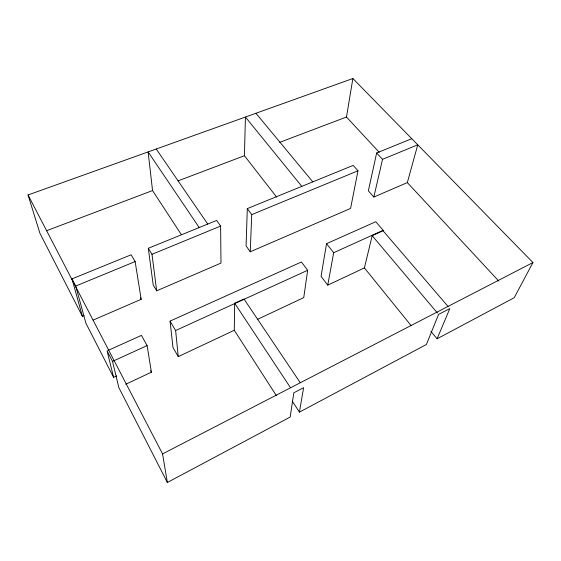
<?xml version="1.0" encoding="UTF-8"?>
<svg xmlns="http://www.w3.org/2000/svg" width="561" height="561" viewBox="0 0 561 561"><rect width="100%" height="100%" fill="white"/><g stroke="black" fill="none" stroke-linecap="round" stroke-linejoin="round"><path stroke-width="0.84" d="M276.44 395.736L234.281 330.282L234.673 303.249L243.986 299.006L300.184 382.602M276.58 197.058L244.428 155.72L245.423 117.039L301.797 186.371M247.296 208.615L246.09 245.921L250.248 251.784L350.583 208.426L357.988 170.796L353.192 165.39L247.296 208.615L251.728 214.618L250.248 251.784M234.281 330.282L178.265 356.628L172.97 347.476L170.06 321.109L301.411 262.001L307.652 270.297L303.76 297.596L257.303 319.454M379.166 152.241L346.481 117.032L352.876 78.519L28.05 194.962L39.908 233.25L82.383 316.306L83.975 315.619M437.461 313.059L372.195 235.683L383.037 230.767L383.163 230.298L375.793 221.721L326.537 243.691L321.06 276.335L327.75 285.135L364.405 267.913L372.308 235.213M430.953 331.362L437.082 338.802L449.838 308.564L438.59 314.398L426.395 344.489L299.434 412.132L303.606 387.686L293.831 392.777L290.17 417.061L167.36 482.481L118.82 387.553L112.53 361.403L107.074 350.87L113.603 377.364L116.765 375.891M327.75 285.135L333.676 252.709L326.537 243.691M411.774 138.7L376.648 152.978L368.367 190.796L373.857 197.037L407.342 182.591L417.756 144.815L382.518 159.324L373.857 197.037M352.876 78.519L532.95 262.541L514.213 297.716L437.082 338.802M167.36 482.481L162.564 453.912L532.95 262.541M125.804 384.257L151.421 372.167L147.108 345.597L141.428 335.387L107.873 350.513M178.265 356.628L175.621 330.527L234.673 303.592M235.445 303.235L307.652 270.297M112.53 361.403L147.108 345.597M333.676 252.709L383.163 230.298M93.119 320.1L141.169 299.322L135.152 261.573L131.148 254.792L71.997 278.894L82.383 316.306M156.68 290.822L220.992 263.081L220.613 226.076L216.665 220.424L148.307 248.299L153.202 284.974L156.68 290.822L151.989 254.329L148.307 248.299M251.728 214.618L357.988 170.796M151.989 254.329L220.613 226.076M113.603 377.364L85.917 323.213L75.714 286.047L135.152 261.573M46.437 230.774L152.557 190.544L148.118 151.919L199.204 227.542M178.181 180.831L244.428 155.72M279.651 142.368L346.481 117.032M407.342 182.591L498.771 281.082M376.648 152.978L382.518 159.324M383.037 230.767L448.127 306.565M255.942 113.266L312.8 181.876M364.405 267.913L411.038 325.513M156.217 149.016L207.738 224.063M234.673 303.249L290.465 387.679M292.274 401.192L299.434 412.132M152.557 190.544L181.266 234.526M170.06 321.109L175.621 330.527M140.334 297.863L141.169 299.322M150.586 370.646L151.421 372.167M71.997 278.894L75.714 286.047M28.05 194.962L162.564 453.912"/></g></svg>
